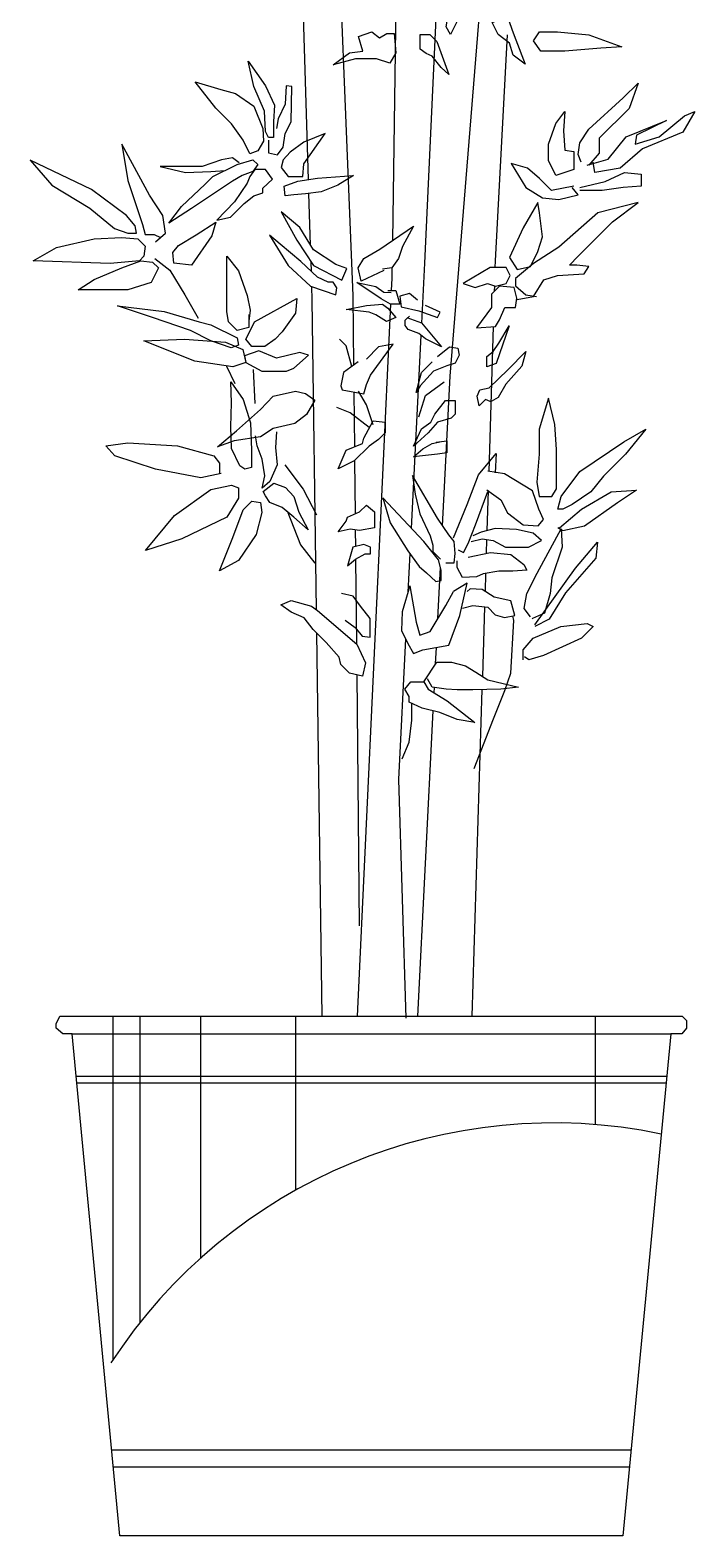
# Model space of a CAD drawing. Extents: x 138 to 391, y 1594 to 2364.
# Drawn here: x 187.6 to 325.8, y 1593.8 to 1906.8 of the extents above; entities that cross this region are included whole.
import ezdxf

# ---------------------------------------------------------------- set-up
doc = ezdxf.new("R2010")
doc.units = 0
doc.header["$LTSCALE"] = 0.9
doc.header["$MEASUREMENT"] = 0
for name, color, linetype in [('3', 3, 'CONTINUOUS'), ('4', 4, 'CONTINUOUS'), ('7', 7, 'CONTINUOUS')]:
    doc.layers.add(name, color=color, linetype=linetype)

msp = doc.modelspace()

# ---------------------------------------------------------------- linework, layer by layer
at = {"layer": '3'}
for p, q in [((204.84, 1701.84), (204.84, 1630.37)), ((210.41, 1701.84), (210.41, 1638.05)), ((223.06, 1701.84), (223.06, 1651.52)), ((242.79, 1701.84), (242.79, 1665.64)), ((305.03, 1701.84), (305.03, 1679.28)), ((197.19, 1689.33), (319.92, 1689.33)), ((197.32, 1687.97), (319.79, 1687.97)), ((204.59, 1611.65), (312.51, 1611.65)), ((204.93, 1608.08), (312.17, 1608.08))]:
    msp.add_line(p, q, dxfattribs=at)
for points in [[(276.42, 1913.69), (277.5, 1915.31), (279.49, 1915.49), (280.93, 1914.77), (281.29, 1912.97), (280.75, 1911.88), (279.13, 1910.98), (277.32, 1910.62), (274.97, 1905.93), (274.07, 1907.55), (274.61, 1910.8), (275.69, 1911.88), (276.42, 1913.69)], [(284.91, 1905.93), (283.64, 1908.46), (285.63, 1909.18), (287.07, 1908.82), (287.8, 1906.83), (288.52, 1904.85), (290.51, 1899.79), (287.98, 1901.6), (287.26, 1904.12), (284.91, 1905.93)], [(250.57, 1899.65), (253.98, 1902.14), (256.78, 1902.45), (255.85, 1905.55), (258.64, 1906.48), (260.2, 1905.24), (261.75, 1906.17), (263.3, 1906.17), (263.61, 1902.14), (262.37, 1899.96), (259.57, 1900.89), (255.23, 1900.89), (250.57, 1899.65)], [(268.67, 1902.87), (268.67, 1905.94), (270.66, 1905.94), (272.11, 1904.49), (274.64, 1897.64), (273.01, 1899.08), (271.2, 1901.43), (269.94, 1901.97), (268.67, 1902.87)], [(286.73, 1905.83), (286.73, 1905.83), (286.73, 1905.83), (286.73, 1905.83)], [(293.78, 1902.46), (292.23, 1904.63), (293.47, 1906.49), (297.2, 1906.49), (303.72, 1905.87), (310.55, 1903.39), (306.2, 1903.08), (298.75, 1902.46), (293.78, 1902.46)], [(236.56, 1885.76), (236.36, 1890.02), (234.12, 1895.09), (232.91, 1900.36), (236.56, 1895.29), (238.39, 1891.24), (238.18, 1887.79), (238.18, 1884.54), (237.17, 1884.54), (236.56, 1885.76)], [(234.94, 1881.71), (233.31, 1881.1), (231.89, 1883.94), (229.45, 1887.38), (226.21, 1890.63), (221.94, 1896.1), (227.22, 1894.48), (230.27, 1893.67), (234.12, 1891.03), (235.95, 1886.37), (236.15, 1883.73), (234.94, 1881.71)], [(237.17, 1883.94), (237.17, 1881.3), (239, 1880.9), (240.21, 1882.52), (240.62, 1885.36), (241.84, 1887.79), (242.04, 1895.09), (240.82, 1895.29), (240.62, 1891.44), (239.2, 1888.4), (238.79, 1886.37)], [(302.15, 1879.4), (301.53, 1880.95), (301.84, 1883.43), (303.71, 1886.22), (310.85, 1892.73), (313.95, 1895.83), (312.09, 1890.56), (305.88, 1884.36), (305.88, 1881.26), (303.71, 1878.78), (303.67, 1878.87)], [(298.74, 1889.94), (298.43, 1885.91), (298.74, 1881.88), (300.6, 1881.57), (300.6, 1877.85), (296.87, 1876.6), (295.32, 1879.71), (295.32, 1883.12), (296.87, 1887.46), (298.74, 1889.94)], [(303.39, 1878.78), (307.74, 1880.02), (311.47, 1884.67), (319.85, 1888.08), (313.64, 1884.98), (313.33, 1883.12), (318.3, 1884.67), (323.58, 1889.01), (325.75, 1889.94), (323.27, 1885.6), (314.88, 1882.19), (310.23, 1878.16), (304.95, 1877.23), (304.64, 1879.4)], [(244.48, 1883.53), (241.63, 1881.5), (240.21, 1879.88), (239.81, 1878.26), (241.23, 1876.43), (244.27, 1876.43), (244.48, 1879.07), (248.94, 1885.36), (244.48, 1883.53)], [(213.67, 1862.83), (215.79, 1864.65), (215.19, 1868.28), (212.46, 1872.51), (206.71, 1883.1), (207.92, 1875.54), (210.95, 1866.46), (211.55, 1864.35), (213.37, 1864.35), (214.73, 1863.74)], [(205.19, 1865.56), (207.92, 1864.65), (209.74, 1864.65), (209.43, 1866.16), (207.62, 1868.28), (200.35, 1873.72), (187.63, 1879.77), (192.17, 1874.63), (200.04, 1869.79), (205.19, 1865.56)], [(231.08, 1879.27), (229.66, 1880.29), (227.42, 1879.88), (223.37, 1878.46), (214.64, 1878.46), (219.91, 1877.25), (225.19, 1877.45), (228.14, 1877.65)], [(225.6, 1876.43), (230.67, 1878.87), (233.92, 1879.88), (234.94, 1878.87), (233.92, 1877.45), (231.69, 1876.64), (229.66, 1875.42), (221.13, 1869.74), (216.46, 1866.7), (219.1, 1870.15), (223.97, 1874.81), (225.6, 1876.43)], [(300.6, 1874.43), (295.94, 1873.5), (293.46, 1875.98), (290.97, 1878.16), (287.56, 1879.09), (290.66, 1874.12), (294.08, 1871.95), (297.49, 1871.64), (301.53, 1872.57), (300.29, 1874.12)], [(235.95, 1874), (237.98, 1875.83), (236.56, 1877.85), (234.33, 1877.85), (233.31, 1876.43), (232.7, 1875.02), (230.06, 1871.16), (226.41, 1867.31), (229.25, 1867.92), (232.09, 1870.76), (234.12, 1872.38), (235.95, 1872.99), (235.95, 1874)], [(240.62, 1872.38), (240.42, 1874.41), (243.26, 1875.42), (247.32, 1876.03), (254.83, 1876.64), (251.58, 1874.61), (248.13, 1873.19), (244.88, 1872.79), (242.45, 1872.58), (240.62, 1872.4)], [(301.84, 1874.12), (307.12, 1875.36), (311.16, 1877.23), (314.57, 1876.92), (314.57, 1874.43), (310.85, 1874.12), (306.5, 1873.5), (303.08, 1873.5), (301.84, 1873.5)], [(293.15, 1871.02), (290.04, 1865.75), (287.25, 1859.55), (288.8, 1857.07), (291.6, 1857.69), (293.15, 1860.79), (294.08, 1863.89), (293.46, 1868.85), (293.15, 1871.02)], [(288.8, 1850.86), (292.22, 1851.48), (294.39, 1854.89), (297.18, 1855.83), (302.77, 1856.14), (303.71, 1857.69), (301.22, 1858), (299.67, 1858), (301.53, 1859.86), (308.67, 1866.99), (313.95, 1871.02), (305.57, 1868.85), (297.49, 1861.72), (292.22, 1858.31), (288.49, 1855.21), (288.49, 1853.65), (290.66, 1851.79), (292.84, 1851.48)], [(226.21, 1866.91), (225.39, 1864.07), (221.13, 1857.98), (217.48, 1858.39), (217.28, 1860.62), (218.49, 1862.04), (222.15, 1864.27), (226.21, 1866.91)], [(239.81, 1869.04), (243.06, 1863.16), (246.51, 1857.89), (252.4, 1854.85), (253.41, 1857.28), (251.18, 1858.09), (246.51, 1861.13), (243.67, 1865.8), (239.81, 1869.04)], [(261.12, 1856.85), (256.38, 1854.62), (255.82, 1857.41), (256.94, 1859.36), (260.29, 1861.31), (267.26, 1866.05), (265.03, 1861.87), (264.19, 1859.36), (262.8, 1857.41), (260.85, 1857.13)], [(210.04, 1863.44), (211.55, 1861.93), (211.25, 1859.81), (210.34, 1858.9), (204.28, 1858.3), (188.23, 1858.9), (193.08, 1861.62), (200.95, 1863.44), (206.71, 1863.74), (210.04, 1863.44)], [(237.38, 1864.18), (241.24, 1857.89), (245.9, 1853.63), (251.18, 1851.81), (251.38, 1853.23), (250.57, 1854.44), (249.56, 1854.44), (247.32, 1855.46), (243.87, 1858.7), (239.61, 1862.35), (237.38, 1864.18)], [(233.06, 1847.71), (233.06, 1844.99), (230.63, 1844.38), (228.82, 1846.2), (228.51, 1848.31), (228.51, 1859.81), (230.94, 1856.78), (232.75, 1851.64), (233.36, 1848.62), (233.06, 1846.35)], [(213.07, 1858.6), (214.28, 1857.39), (212.76, 1854.36), (207.92, 1852.85), (203.07, 1852.85), (197.62, 1852.85), (200.95, 1854.97), (206.71, 1857.39), (210.64, 1858.9), (213.07, 1858.6)], [(284.31, 1853.6), (286.55, 1854.15), (287.38, 1855.83), (286.55, 1857.5), (283.2, 1857.5), (277.61, 1854.15), (280.13, 1853.32), (282.64, 1854.15), (284.31, 1853.6)], [(261.96, 1852.67), (263.64, 1852.67), (264.47, 1849.88), (262.52, 1849.88), (260.57, 1850.99), (255.54, 1854.34), (259.45, 1853.5), (261.12, 1852.39), (262.65, 1852.29)], [(286.27, 1849.14), (288.5, 1849.14), (288.78, 1851.09), (288.22, 1853.32), (285.15, 1853.6), (283.48, 1851.92), (283.48, 1849.14), (280.41, 1844.95), (284.31, 1845.23), (285.15, 1846.63), (286.27, 1849.14)], [(238.51, 1842.57), (236.39, 1841.05), (233.66, 1841.05), (232.45, 1842.57), (233.06, 1843.78), (234.27, 1846.2), (243.05, 1851.04), (242.75, 1848.01), (240.02, 1844.08), (238.51, 1842.57)], [(268.1, 1850.72), (266.43, 1852.11), (264.47, 1851.55), (264.75, 1849.32), (268.38, 1848.49), (272.29, 1847.09), (272.85, 1848.21), (269.78, 1849.6)], [(269.22, 1850.44), (269.2, 1850.44)], [(225.18, 1845.59), (230.63, 1842.87), (230.94, 1841.36), (229.42, 1840.75), (225.18, 1842.26), (220.94, 1844.38), (213.07, 1847.1), (205.8, 1849.52), (215.49, 1848.31), (222.76, 1846.2), (225.18, 1845.59)], [(261.96, 1849.04), (263.64, 1847.09), (261.68, 1846.26), (259.45, 1847.65), (258.05, 1848.21), (253.31, 1848.76), (257.5, 1849.6), (260.85, 1849.88), (261.96, 1849.04)], [(265.87, 1847.09), (268.94, 1845.98), (273.13, 1840.96), (269.78, 1842.63), (268.38, 1843.75), (266.15, 1844.58), (265.59, 1845.42), (265.59, 1846.53), (266.43, 1847.37)], [(287.18, 1845.34), (284.43, 1837.54), (282.55, 1836.82), (282.55, 1838.99), (283.85, 1840), (285.01, 1841.73), (287.18, 1845.34)], [(232.45, 1837.73), (229.72, 1836.82), (221.85, 1838.03), (211.25, 1842.26), (219.73, 1842.57), (228.21, 1841.96), (231.84, 1840.45), (232.45, 1837.73)], [(255.82, 1837.89), (252.75, 1835.66), (252.19, 1832.87), (252.47, 1832.04), (256.94, 1831.2), (257.5, 1833.15), (258.33, 1835.1), (263.08, 1841.52), (260.01, 1840.96), (257.5, 1838.45), (257.5, 1838.45)], [(232.45, 1837.73), (235.78, 1835.91), (240.93, 1835.91), (242.44, 1836.52), (245.47, 1839.24), (243.65, 1839.84), (238.81, 1838.63), (235.18, 1840.15), (232.15, 1839.09), (232.45, 1837.73)], [(272.29, 1839.01), (274.8, 1840.96), (276.47, 1840.68), (276.75, 1839.29), (275.92, 1837.61), (274.24, 1837.06), (271.45, 1835.94), (268.66, 1832.87), (267.82, 1831.48), (268.94, 1835.66), (271.17, 1837.89), (271.17, 1837.89)], [(282.26, 1830.03), (280.96, 1828.73), (280.52, 1830.75), (281.1, 1832.05), (282.98, 1832.49), (286.89, 1836.24), (290.65, 1840), (289.78, 1836.97), (286.45, 1833.21), (284.86, 1830.47), (283.42, 1829.6), (283.19, 1829.61), (282.26, 1830.03)], [(226.53, 1820.22), (230.51, 1823.5), (235.52, 1827.99), (238.11, 1830.75), (242.78, 1831.79), (244.85, 1831.27), (246.76, 1829.89), (245.03, 1826.95), (242.61, 1825.05), (238.11, 1824.02), (235.52, 1822.29), (229.99, 1821.43), (226.53, 1820.22)], [(229.3, 1833.69), (231.89, 1830.06), (233.44, 1825.22), (233.62, 1819.53), (233.62, 1815.9), (232.23, 1815.55), (231.2, 1816.25), (229.47, 1819.87), (229.3, 1824.36), (229.47, 1829.37), (229.3, 1833.69)], [(271.73, 1827.02), (273.96, 1829.81), (275.92, 1829.81), (275.92, 1827.02), (275.08, 1826.18), (272.29, 1825.35), (270.33, 1823.12), (267.26, 1820.33), (268.94, 1823.95), (270.89, 1825.35), (271.73, 1827.02)], [(256.94, 1822), (258.89, 1825.63), (261.4, 1825.35), (261.4, 1823.12), (260.01, 1821.72), (258.05, 1820.33), (254.98, 1817.26), (251.63, 1815.59), (253.31, 1819.49), (256.66, 1820.89), (256.94, 1822)], [(238.8, 1823.32), (238.63, 1820.04), (238.98, 1816.42), (237.42, 1812.96), (235.86, 1811.58), (236.38, 1814.17), (235.86, 1817.63), (234.83, 1820.39), (234.48, 1822.46)], [(297.31, 1807.26), (297.96, 1809.86), (301.87, 1815.06), (310.98, 1821.24), (315.54, 1823.84), (311.31, 1818.64), (306.75, 1814.09), (304.15, 1810.83), (300.24, 1808.23), (298.29, 1807.26), (297.31, 1807.26)], [(227.32, 1814.68), (223.08, 1813.77), (213.69, 1815.58), (205.21, 1818.31), (203.39, 1820.42), (207.93, 1821.03), (218.23, 1820.42), (225.8, 1818.31), (227.01, 1816.79), (227.01, 1814.68)], [(272.01, 1821.17), (274.24, 1821.45), (274.24, 1818.94), (272.29, 1818.66), (267.26, 1818.1), (269.22, 1819.77), (271.17, 1820.89), (273.13, 1821.31)], [(275.57, 1801.29), (278.47, 1808.23), (280.78, 1814.4), (284.45, 1818.83), (284.25, 1814.78)], [(274.03, 1796.09), (275.76, 1796.09), (275.96, 1798.01), (275.76, 1800.52), (274.61, 1801.87), (272.29, 1805.34), (267.08, 1814.21), (267.66, 1810.35), (268.62, 1806.3), (270.75, 1801.68), (271.33, 1799.75), (271.33, 1798.4), (272.87, 1796.86)], [(282.54, 1811.28), (285.44, 1809.16), (286.79, 1806.46), (290.07, 1803.95), (293.16, 1803.76), (294.32, 1805.11), (293.35, 1807.23), (292, 1811.08), (286.21, 1814.55), (282.74, 1815.13)], [(211.57, 1798.64), (217.63, 1805.9), (225.2, 1811.35), (229.44, 1812.26), (230.95, 1811.65), (230.95, 1809.53), (228.53, 1805.6), (219.14, 1801.06), (211.57, 1798.64)], [(236.04, 1810.89), (238.29, 1812.62), (240.71, 1811.76), (242.43, 1809.86), (243.47, 1806.58), (245.37, 1802.95), (242.43, 1805.54), (240.01, 1807.61), (237.42, 1808.65), (236.56, 1810.03), (236.04, 1810.89)], [(276.54, 1798.79), (277.69, 1798.21), (278.66, 1800.13), (280.2, 1803.99), (282.71, 1810.93)], [(297.64, 1803.36), (302.19, 1807.26), (308.38, 1810.83), (313.59, 1811.16), (309.68, 1808.56), (302.84, 1803.68), (298.29, 1802.71), (297.31, 1803.36)], [(227.01, 1794.41), (229.74, 1801.37), (231.86, 1807.11), (233.68, 1808.93), (235.49, 1808.63), (235.8, 1806.51), (234.58, 1801.97), (230.95, 1796.53), (227.01, 1794.41)], [(253.59, 1805.56), (256.1, 1806.67), (257.5, 1808.06), (259.17, 1806.67), (259.17, 1803.33), (256.1, 1802.77), (254.15, 1803.05), (251.63, 1802.49), (253.31, 1804.72), (253.59, 1805.56)], [(269.97, 1793.97), (271.9, 1792.23), (273.06, 1792.42), (273.06, 1794.55), (272.48, 1796.67), (269.4, 1800.52), (260.9, 1809.58), (262.45, 1804.38), (266.12, 1798.59), (268.43, 1795.32), (269.97, 1793.97)], [(279.24, 1800.52), (281.55, 1801.1), (283.87, 1800.71), (286.38, 1799.36), (291.2, 1799.36), (293.9, 1800.71), (292.17, 1802.25), (288.69, 1803.03), (284.25, 1803.22), (281.36, 1802.45), (279.62, 1801.68)], [(291.61, 1784.87), (290.26, 1786.61), (290.84, 1789.69), (292.96, 1793.93), (297.98, 1803.18), (298.17, 1799.33), (296.05, 1792.97), (295.67, 1789.69), (294.51, 1785.64), (292, 1784.49), (291.95, 1784.44)], [(292.48, 1783.16), (300.96, 1794.96), (305.51, 1800.4), (305.2, 1797.07), (298.84, 1789.81), (295.51, 1784.37), (292.48, 1782.86)], [(258.33, 1799.32), (256.94, 1799.88), (254.71, 1799.32), (253.59, 1795.42), (255.26, 1796.82), (257.22, 1797.93), (258.33, 1797.93), (258.33, 1799.32)], [(278.66, 1797.24), (283.29, 1798.21), (287.54, 1797.82), (290.24, 1795.7), (290.82, 1794.55), (287.92, 1794.35), (285.03, 1794.35), (281.75, 1793.77), (280.4, 1793.2), (277.5, 1793), (276.34, 1795.12), (276.34, 1796.47)], [(266.5, 1791.27), (264.96, 1785.87), (264.76, 1782.02), (266.12, 1779.32), (267.27, 1777.2), (269.2, 1777.97), (274.61, 1778.93), (276.92, 1785.1), (278.47, 1791.85), (275.57, 1790.11)], [(266.5, 1791.27), (267.85, 1783.75), (268.62, 1781.05), (270.75, 1781.82), (274.03, 1787.22), (275.57, 1790.11)], [(246.41, 1782.22), (244.59, 1784.64), (241.87, 1785.85), (239.75, 1787.37), (241.87, 1788.27), (246.11, 1787.06), (247.32, 1786.16), (255.49, 1779.2), (257.31, 1775.27), (256.71, 1772.54), (253.98, 1773.15), (252.16, 1774.96), (251.86, 1776.48), (249.13, 1779.5), (246.41, 1782.22)], [(253.1, 1784.13), (255.14, 1782.65), (256.62, 1780.8), (258.29, 1780.62), (258.29, 1784.5), (256.25, 1787.09), (254.77, 1789.12), (252.36, 1789.68)], [(277.5, 1786.64), (279.62, 1787.22), (282.71, 1786.84), (284.25, 1785.29), (286.18, 1784.72), (288.31, 1785.1), (287.54, 1788.18), (284.06, 1788.96), (281.55, 1790.5), (279.04, 1790.69), (278.47, 1790.11)], [(290.06, 1775.9), (290.06, 1778.02), (292.18, 1780.44), (297.93, 1782.86), (303.39, 1783.46), (304.6, 1782.86), (302.17, 1780.44), (294.3, 1776.81), (291.27, 1775.9), (290.36, 1776.5)], [(269.43, 1771.33), (272.12, 1775.43), (275.21, 1775.43), (278.11, 1774.66), (280.23, 1773.31), (282.74, 1771.76), (289.1, 1770.22), (285.44, 1769.84), (279.65, 1769.64), (276.37, 1769.64), (274.05, 1769.84), (271.16, 1770.22), (270.19, 1771.96)], [(266.4, 1768.31), (265.49, 1769.82), (266.7, 1771.33), (269.43, 1771.33), (270.33, 1769.82), (274.27, 1767.4), (280.03, 1762.86), (276.39, 1763.47), (272.76, 1764.98), (269.12, 1765.89), (266.4, 1767.1), (266.4, 1768.31)]]:
    msp.add_lwpolyline(points, dxfattribs=at)
msp.add_lwpolyline([(293.4, 1809.86), (294.38, 1809.86), (296.01, 1809.86), (296.98, 1811.49), (296.98, 1819.61), (296.66, 1824.82), (295.36, 1830.35), (293.4, 1823.84), (293.4, 1818.64), (292.94, 1812.88), (293.4, 1809.86)], close=True, dxfattribs=at)
msp.add_arc((296.38, 1569.94), 109.68, 78.2206, 146.9779, dxfattribs=at)
at = {"layer": '4'}
msp.add_lwpolyline([(196.35, 1698.15), (194.42, 1698.15), (193.01, 1699.32), (193.01, 1700.23), (193.81, 1701.84), (323.08, 1701.84), (324, 1700.92), (324, 1699.79), (324, 1699.33), (323.01, 1698.15), (320.76, 1698.15), (310.81, 1593.75), (206.3, 1593.75)], close=True, dxfattribs=at)
at = {"layer": '7'}
msp.add_line((196.35, 1698.15), (320.76, 1698.15), dxfattribs=at)
for points in [[(278.4, 2110.13), (276.4, 2054.22), (272.32, 1918.38), (269.6, 1858.37), (268.97, 1845.94)], [(248.79, 2016.87), (250.58, 1952.6), (254.67, 1851.57), (254.82, 1837.17)], [(245.48, 1875.75), (243.17, 1950.86), (241.1, 2002.51), (240.87, 2014.31)], [(262.96, 1863.12), (264.2, 1946.31), (266.45, 1984.97)], [(273.34, 1803.77), (274.91, 1834.91), (282.79, 1932.56), (283, 1946.88)], [(286.73, 1905.83), (284.25, 1858.85), (284.21, 1857.5)], [(245.89, 1862.15), (245.56, 1872.87)], [(213.55, 1859.38), (216.66, 1856.96), (219.77, 1851.78), (222.54, 1846.95)], [(246.06, 1856.65), (246, 1858.68)], [(262.71, 1852.67), (262.84, 1855.3), (262.87, 1857.51)], [(247.14, 1786.29), (246.24, 1850.77), (246.16, 1853.55)], [(284.09, 1853.67), (284.06, 1852.5)], [(255.63, 1701.84), (262.58, 1849.88)], [(283.83, 1845.2), (282.91, 1815.1)], [(254.46, 1836.9), (253.32, 1841.22), (251.92, 1842.61)], [(268.84, 1843.38), (266.8, 1803.28)], [(228.43, 1836.97), (230.16, 1833.34)], [(233.96, 1836.28), (234.31, 1829.2)], [(254.88, 1831.59), (255, 1820.2)], [(258.9, 1824.77), (257.5, 1828.95), (255.83, 1831.74)], [(268.39, 1826.44), (269.78, 1830.9), (273.69, 1833.69)], [(258.06, 1824.21), (254.15, 1827.28), (251.36, 1828.39)], [(240.53, 1816.42), (244.34, 1811.41), (247.1, 1806.06)], [(255.03, 1817.31), (255.15, 1806.25)], [(282.79, 1811.1), (282.53, 1802.76)], [(241.05, 1806.92), (243.82, 1799.84), (246.76, 1796.04)], [(255.18, 1802.9), (255.22, 1799.45)], [(282.48, 1800.94), (282.39, 1798.02)], [(266.54, 1798), (266.13, 1789.97)], [(255.24, 1796.8), (255.43, 1779.26)], [(272.36, 1784.48), (272.9, 1795.14)], [(282.26, 1793.86), (282.15, 1790.13)], [(279.9, 1753.29), (283.92, 1763.63), (286.24, 1769.54), (287.51, 1773.13), (288.14, 1784.1), (287.91, 1785.03)], [(282.05, 1786.92), (281.6, 1772.46)], [(248.32, 1701.84), (247.21, 1781.43)], [(265.64, 1780.27), (264.16, 1751.06), (265.69, 1701.39)], [(271.89, 1775.07), (272.06, 1778.48)], [(255.49, 1772.81), (256.03, 1720.58)], [(271.58, 1769.05), (271.64, 1770.16)], [(281.52, 1769.71), (279.44, 1701.84)], [(264.91, 1755.29), (266.42, 1758.81), (266.93, 1763.33), (266.93, 1766.85)], [(268.19, 1701.84), (271.39, 1765.32)]]:
    msp.add_lwpolyline(points, dxfattribs=at)

doc.saveas('drawing.dxf')
